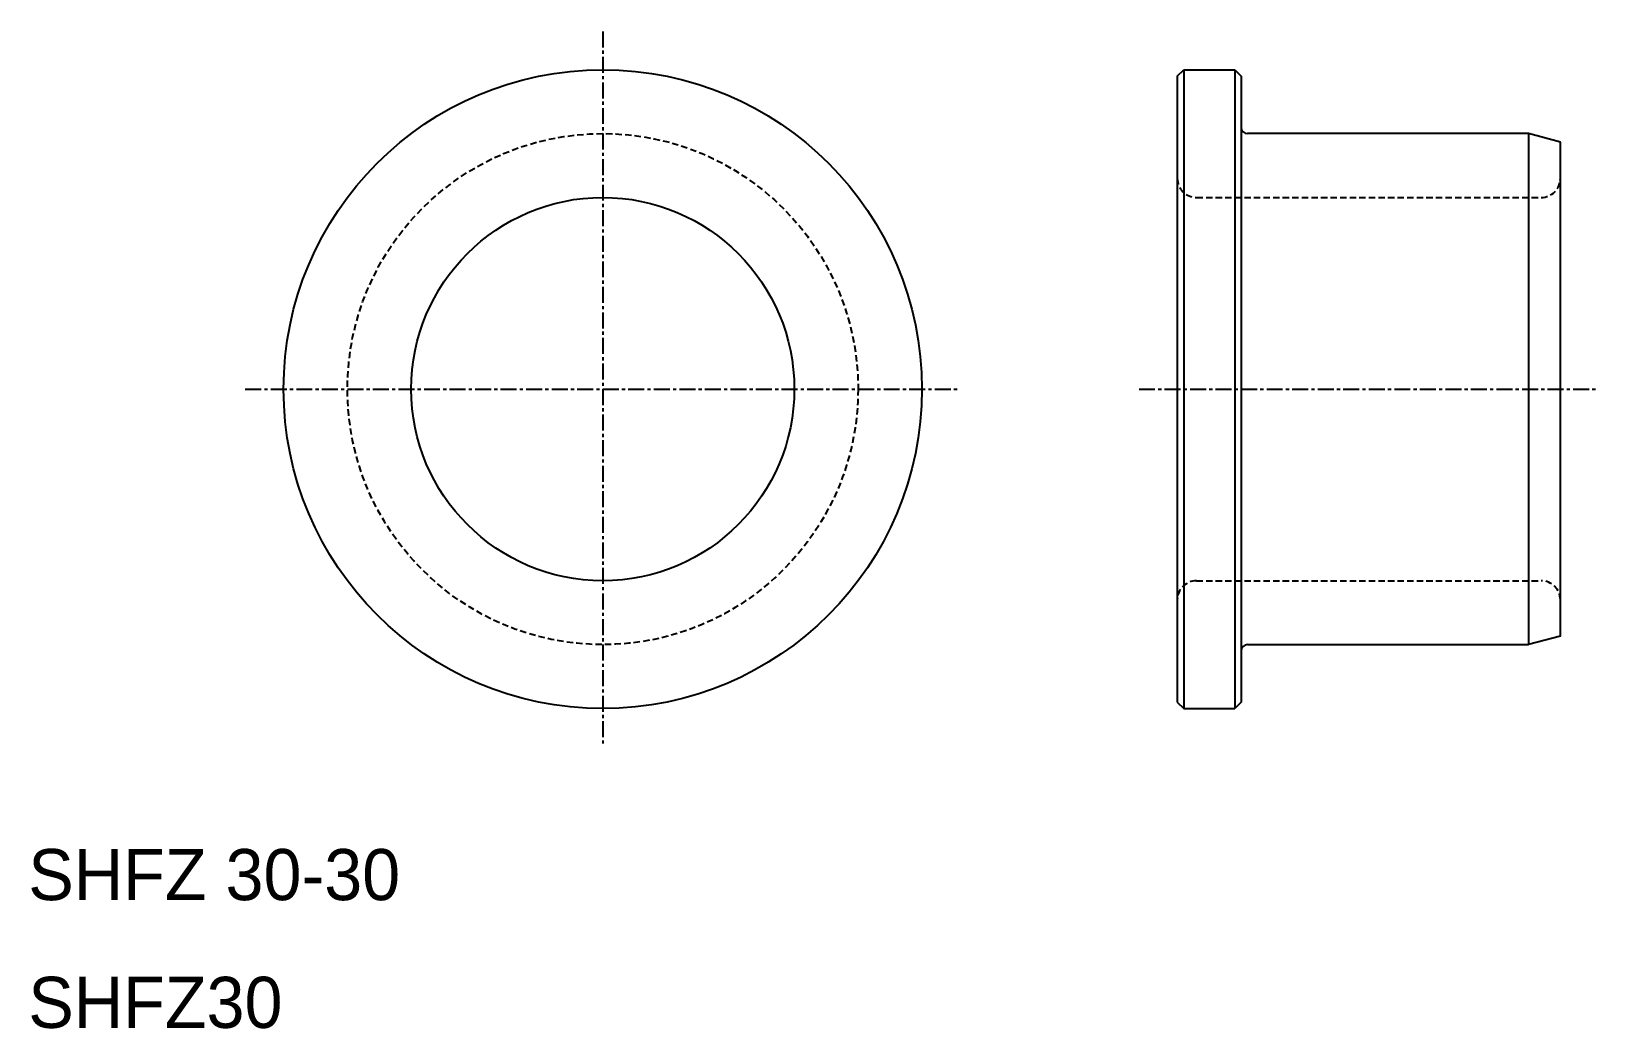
# Model space of a CAD drawing. Extents: x 10 to 133, y 10 to 88.
import ezdxf

# ---------------------------------------------------------------- set-up
doc = ezdxf.new("R2010")
doc.units = 0
doc.linetypes.add('CENTER', pattern=[2, 1.25, -0.25, 0.25, -0.25])
doc.linetypes.add('DASHED', pattern=[0.75, 0.5, -0.25])
doc.layers.get('0').update_dxf_attribs({"linetype": 'CONTINUOUS'})
doc.layers.add('CENTER', color=1, linetype='CENTER')

msp = doc.modelspace()

# ---------------------------------------------------------------- linework, layer by layer
at = {"color": 7, "linetype": 'CONTINUOUS'}
for p, q in [((100, 84.5), (100.5, 85)), ((100.5, 85), (100.5, 35)), ((100.5, 85), (104.5, 85)), ((104.5, 85), (105, 84.5)), ((104.5, 85), (104.5, 35)), ((100, 84.5), (100, 35.5)), ((105, 84.5), (105, 35.5)), ((127.5, 80), (105.5, 80)), ((127.5, 80), (127.5, 40)), ((130, 79.33), (127.5, 80)), ((130, 40.67), (130, 79.33)), ((130, 40.67), (127.5, 40)), ((105.5, 40), (127.5, 40)), ((100, 35.5), (100.5, 35)), ((100.5, 35), (104.5, 35)), ((105, 35.5), (104.5, 35))]:
    msp.add_line(p, q, dxfattribs=at)
at = {"color": 3, "linetype": 'DASHED'}
for p, q in [((101.5, 75), (128.5, 75)), ((101.5, 45), (128.5, 45))]:
    msp.add_line(p, q, dxfattribs=at)
at = {"color": 7, "linetype": 'CONTINUOUS'}
for radius in [25, 15]:
    msp.add_circle((55, 60), radius, dxfattribs=at)
at = {"color": 3, "linetype": 'DASHED'}
msp.add_circle((55, 60), 20, dxfattribs=at)
at = {"color": 7, "linetype": 'CONTINUOUS'}
for centre, start, end in [((105.5, 80.5), 180, 270), ((105.5, 39.5), 90, 180)]:
    msp.add_arc(centre, 0.5, start, end, dxfattribs=at)
at = {"color": 3, "linetype": 'DASHED'}
for centre, start, end in [((101.5, 76.5), 180, 270), ((128.5, 76.5), 270, 0), ((101.5, 43.5), 90, 180), ((128.5, 43.5), 0, 90)]:
    msp.add_arc(centre, 1.5, start, end, dxfattribs=at)
at = {"layer": 'CENTER', "color": 1, "linetype": 'CENTER'}
for p, q in [((55, 88), (55, 32)), ((27, 60), (83, 60)), ((97, 60), (133, 60))]:
    msp.add_line(p, q, dxfattribs=at)

# ---------------------------------------------------------------- texts
at = {"color": 7, "linetype": 'CONTINUOUS'}
for s, p in [('SHFZ 30-30', (10, 20)), ('SHFZ30', (10, 10))]:
    msp.add_text(s, height=4, dxfattribs=at).set_placement(p)

doc.saveas('drawing.dxf')
